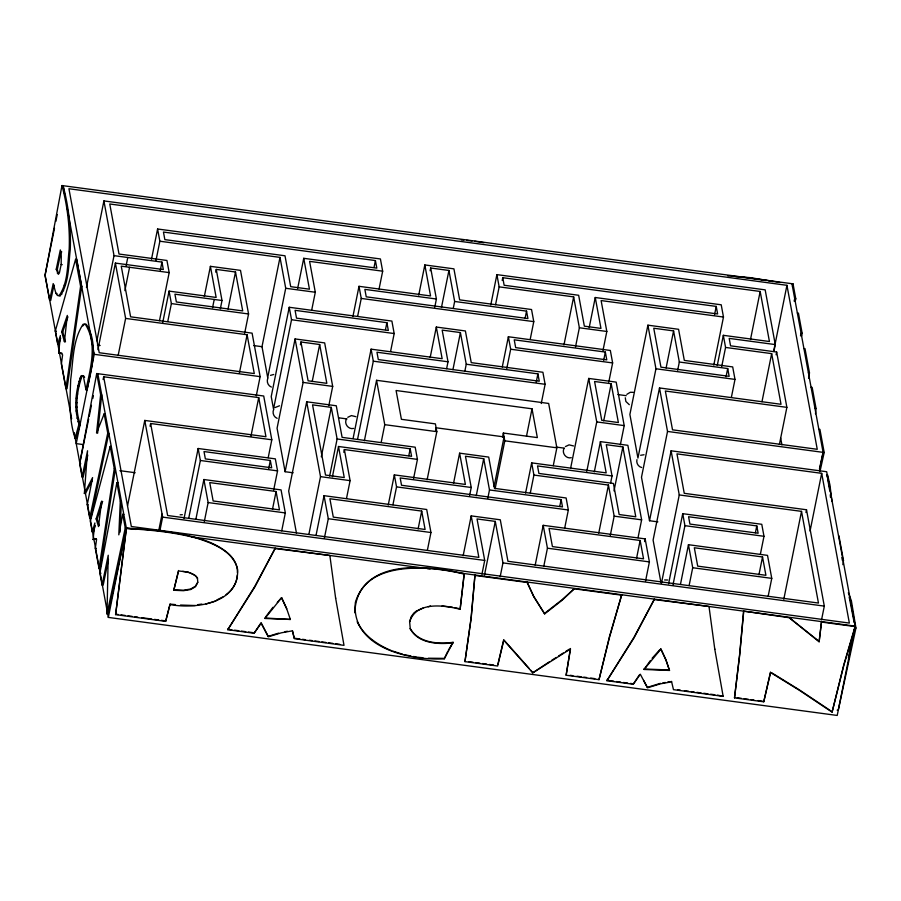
<?xml version="1.0" encoding="UTF-8"?>
<svg xmlns="http://www.w3.org/2000/svg" width="901" height="901" viewBox="0 0 901 901"><rect width="100%" height="100%" fill="white"/><g stroke="black" fill="none" stroke-linecap="round" stroke-linejoin="round"><path stroke-width="1.35" d="M75.11 438.213L79.063 423.83C73.657 408.874 75.504 391.057 80.865 376.258L82.96 375.683L81.957 376.404C76.596 391.203 74.738 409.02 80.155 423.977L76.191 438.359L75.11 438.213C68.713 419.415 69.985 399.03 70.695 379.49C73.24 361.098 72.621 340.161 83.106 324.236L85.246 324.157C97.837 343.878 90.325 368.768 85.967 389.773L87.059 389.919C91.406 368.914 98.93 344.024 86.327 324.304L84.187 324.383L82.813 325.925M237.413 572.631C237.977 557.111 222.288 547.774 209.798 542.278C183.263 532.007 154.488 529.867 126.343 528.11L108.097 614.088L107.005 613.941L108.233 555.241L102.095 584.963L103.176 585.109L108.48 559.442M108.097 614.088L108.165 611.295M237.335 575.097C236.974 582.857 232.345 590.2 226.05 594.649M117.963 482.778L116.882 482.643L120.306 501.147L118.808 534.856L122.727 514.28L123.809 514.426M120.013 532.187L121.387 501.294L120.306 501.147M625.294 397.78L625.868 401.463L629.303 404.695M354.881 612.815C356.064 559.07 428.076 565.017 464.229 574.128L460.129 609.29C444.08 605.157 416.127 601.192 409.662 621.758L411.149 616.757L413.897 612.973L416.825 610.698M61.155 264.534L61.279 255.963L60.311 249.926L56.234 269.264L58.34 274.343L59.398 272.947L61.155 264.534L62.237 264.68M92.409 480.177L85.449 493.568L84.367 493.421L87.543 450.759L82.126 476.899L83.207 477.046L87.769 455.039M819.122 641.794L821.521 621.611L819.122 641.794L789.276 617.726L743.607 611.126L739.62 654.464L734.506 697.87L763.744 701.8L770.58 672.529L799.277 690.234L832.085 712.139L843.877 665.242L855.297 626.612L826.679 471.73L671.11 450.804L653.101 540.104L660.996 582.846M464.961 661.616L471.088 617.895L474.973 574.996L471.167 618.356L464.961 661.616L497.656 666.019L503.794 640.239L532.75 672.844L570.491 648.979L566.132 675.221L599.007 679.647L609.527 637.198L621.735 594.739L609.436 636.725L599.007 679.647M743.685 611.599L739.71 654.926L734.506 697.87M59.804 353.068L58.711 352.922L60.367 335.6L57.72 344.092L58.802 344.238L60.694 338.179M97.623 433.223L101.712 394.829L100.63 394.683L96.722 373.543L263.711 396.012L271.809 439.789L268.205 457.652M815.495 413.818L816.058 408.513L812.161 387.407L811.08 387.261M96.193 538.753L93.062 539.508L94.875 522.997L92.296 531.962L93.389 532.108L95.224 525.711M100.63 394.683L96.542 433.077L104.167 413.818L105.248 413.964M101.61 501.361L98.502 526.578L96.137 518.886L101.61 501.361L102.691 501.508M97.815 373.69L126.433 528.572L115.61 614.628L165.649 621.363L170.064 604.12L175.29 604.582M460.129 609.29L464.15 573.655C428.944 565.952 369.117 557.865 355.388 602.33C350.669 647.594 409.651 660.793 444.261 658.834L453.102 642.3C438.291 644.283 418.413 643.021 410.203 628.538C417.839 643.517 438.382 644.733 453.192 642.773M64.433 341.682L67.316 315.418L61.662 331.748L64.433 341.682L65.525 341.828M636.939 459.668C636.083 463.001 638.28 466.763 641.658 467.506M115.61 614.628L126.343 528.11L108.334 617.41L837.209 715.45L855.207 626.139L459.42 572.912M65.942 388.59L80.594 286.293L75.594 259.274L76.686 259.42L81.676 286.439L67.023 388.736L65.942 388.59L61.392 364.004L62.608 354.825L60.953 353.102M111.273 446.569L110.192 446.423L114.281 468.588L115.373 468.734L100.135 568.621L99.042 568.475L95.315 548.304L96.587 539.384L95.112 538.607L93.062 539.508M99.042 568.475L114.281 468.588M842.84 564.668L843.482 560.512L838.91 535.78M808.625 378.375L809.481 372.913L805.01 348.698L803.929 348.552M570.401 648.506L566.132 675.221M795.234 301.283L795.786 298.794L793.026 283.849L61.978 185.55L45.05 275.537L49.623 300.303L50.715 300.45L54.015 285.031M96.722 373.543L79.671 463.632L82.126 476.899M116.882 482.643L99.898 573.081L102.095 584.963M792.52 286.529L793.026 283.849M104.167 413.818L107.737 433.144L108.818 433.291L90.821 518.21L89.728 518.064L87.262 504.706L92.589 477.598L84.367 493.421M54.477 228.257L45.061 274.974L71.629 418.74M55.862 221.387L57.247 214.517M86.451 287.475L103.908 200.912L765.174 289.863L775.277 344.587L773.891 351.458M67.158 207.782L94.233 354.318L76.225 443.619L83.196 444.565M96.846 340.826L114.022 255.647L103.908 200.912M97.939 349.644L115.396 263.092L163.329 269.534L161.955 262.09L114.022 255.647M79.806 463.001L88.67 419.033M89.222 416.285L91.44 405.292M92.826 398.422L93.377 395.674M103.108 379.501L103.66 376.764L258.722 397.611L265.953 436.726L144.768 420.429L127.593 505.607M126.106 265.739L127.773 257.495M124.867 290.629L129.575 267.27M118.144 355.512L125.622 318.413L115.396 263.092M151.503 259.218L157.596 228.989L380.413 258.959L382.666 271.19L379.062 289.052M155.986 260.457L159.86 241.22L157.596 228.989M160.288 270.334L161.955 262.09M159.488 320.688L169.185 272.598L166.944 260.479L119.011 254.037L109.764 203.986L760.174 291.462L769.431 341.524L723.334 335.318L717.241 365.547M162.709 322.716L169.073 291.113L216.15 297.443L210.406 266.336L240.499 270.379L248.563 313.965L244.678 333.201M167.777 321.443L171.381 303.592L169.073 291.113M150.062 426.241L150.625 423.493L271.809 439.789M204.313 296.553L210.406 266.336M158.745 530.588L162.067 514.099M159.86 530.858L162.631 517.118L144.768 420.429M215.711 272.147L216.263 269.399L235.51 271.989L242.707 310.901L176.371 301.981L174.929 294.176L222.006 300.506L220.351 308.75M212.557 307.703L214.224 299.459M184.029 518.559L198.152 448.495L275.334 458.868L277.553 470.874L273.667 490.11M228.032 309.077L235.51 271.989M188.737 518.199L200.371 460.49L198.152 448.495M195.855 519.37L203.885 479.523L281.067 489.907L285.324 512.939L281.72 530.802M204.268 521.792L208.142 502.555L203.885 479.523M239.351 373.228L247.111 334.755L125.622 318.413M280.008 257.382L285.718 288.275L267.71 377.575L262 346.694L280.008 257.382L159.86 241.22M256.256 395.866L260.141 376.641L252.1 333.156L130.611 316.814L121.252 266.155L169.185 272.598M250.974 436.084L258.722 397.611M289.232 307.275L271.224 396.575L273.521 409.054L291.53 319.742L289.232 307.275L391.89 321.083L394.188 333.55L390.595 351.413M297.645 288.523L303.738 258.305L376.809 268.126L375.413 260.569L163.453 232.053L164.849 239.621L284.998 255.783L290.708 286.664L309.448 289.187L303.738 258.305M268.678 468.723L270.345 460.479L204.009 451.559L205.36 458.891L271.697 467.81L270.345 460.479M328.82 405.63L332.694 386.394L324.664 342.909L295.077 338.934L277.069 428.234L285.11 471.719L293.174 472.8M300.382 344.745L300.934 341.997L319.675 344.52L326.838 383.33L308.108 380.808L300.934 341.997M311.701 310.113L315.305 292.251L309.595 261.369L382.666 271.19M272.474 509.369L276.078 491.507L209.742 482.587L213.143 500.956L279.468 509.876L276.078 491.507M285.11 471.719L303.108 382.418L295.077 338.934M413.559 478.611L417.445 459.386L415.192 447.2L342.11 437.368L336.276 405.765L306.689 401.79L288.68 491.09L296.485 533.291M312.185 381.607L319.675 344.52M321.308 456.83L331.286 407.376L312.546 404.853L325.52 475.041L344.25 477.564L338.506 446.491L411.588 456.323L410.192 448.799L337.12 438.978L331.286 407.376M308.885 534.349L320.519 476.652L306.689 401.79M352.91 316.544L359.003 286.315L430.554 295.945L424.833 264.939L453.924 268.847L459.645 299.853L531.545 309.527L533.775 321.634L530.182 339.497M357.641 316.296L361.245 298.434L359.003 286.315M316.003 535.532L324.045 495.685L426.702 509.493L430.96 532.525L427.356 550.387M329.642 476.066L337.12 438.978M374.028 267.439L375.413 260.569M332.413 476.719L338.506 446.491M324.416 537.953L328.302 518.717L324.045 495.685M343.81 452.302L344.362 449.554L417.445 459.386M353.091 438.46L371.099 349.16L442.154 358.711L436.309 327.052L465.4 330.971L471.246 362.63L542.898 372.271L545.116 384.288L541.242 403.513M357.528 439.485L373.318 361.177L371.099 349.16M346.502 498.49L350.106 480.627L344.362 449.554M385.504 329.552L386.889 322.682L295.077 310.338L296.519 318.143L388.331 330.487L386.889 322.682M364.376 440.758L376.562 380.301L548.664 403.457L556.863 447.82L553.259 465.671M381.157 442.526L384.761 424.664L376.562 380.301M418.728 295.156L424.833 264.939M430.126 270.75L430.678 268.002L448.935 270.458L454.656 301.463L453.271 308.333M388.23 505.101L394.323 474.883L465.389 484.434L459.611 453.169L488.702 457.089L494.48 488.353L566.132 497.983L568.34 509.989L564.747 527.84M392.937 504.74L396.541 486.878L394.323 474.883M434.755 307.252L436.411 299.008L430.678 268.002M408.806 455.669L410.192 448.799M430.216 357.28L436.309 327.052M441.445 307.545L448.935 270.458M446.626 368.644L448.011 361.785L442.166 330.115L460.411 332.57L466.256 364.229L464.871 371.099M435.555 430.532L436.107 427.784L504.076 436.917L494.108 486.382M427.13 479.76L436.827 431.669L435.386 423.887L401.407 419.314L396.08 390.516L532.018 408.806L537.345 437.604L503.355 433.032L502.521 437.154M418.109 528.955L421.702 511.092L329.89 498.749L333.291 517.118L425.103 529.461L421.702 511.092M452.933 369.669L460.411 332.57M453.518 483.398L459.611 453.169M490.797 304.853L496.89 274.625L721.217 304.797L723.48 317.039L713.783 365.119M495.55 304.718L499.154 286.856L496.89 274.625M502.195 280.436L502.747 277.688L716.227 306.408L717.624 313.965L595.257 297.51L589.164 327.739M469.579 495.741L471.234 487.497L465.468 456.233L483.713 458.688L489.491 489.953L487.824 498.197M463.159 555.726L471.2 515.879L500.292 519.798L507.95 561.289L818.457 603.051L801.518 511.374L679.264 494.931L671.11 450.804M476.235 495.787L483.713 458.688M502.274 366.977L508.367 336.749L610.337 350.466L612.635 362.934L608.761 382.17M506.79 368.453L510.676 349.228L508.367 336.749M525.159 317.997L526.544 311.127L454.656 301.463M495.1 488.894L504.797 440.814L503.355 433.032M481.945 574.174L484.715 560.445L477.046 518.942L495.291 521.397L502.961 562.888L500.19 576.629M484.49 574.984L495.291 521.397M536.241 382.114L537.908 373.87L466.256 364.229M526.477 436.287L532.018 408.806M525.576 493.095L531.669 462.866L606.182 472.89L600.404 441.625L627.862 445.319L641.625 519.843L638.032 537.706M530.317 492.915L533.921 475.052L531.669 462.866M563.958 344.97L573.655 296.88L499.154 286.856M575.491 347.009L579.366 327.773L573.655 296.88M535.183 565.175L543.213 525.328L645.15 538.877L649.407 561.909L645.521 581.145M543.832 566.053L547.436 548.191L543.213 525.328M559.746 506.463L561.132 499.593L489.491 489.953M570.716 467.732L588.725 378.431L616.183 382.125L624.213 425.61L620.338 444.846M602.949 350.703L606.823 331.467L601.113 300.574L723.48 317.039M603.681 360.31L605.337 352.066L514.223 339.812L515.665 347.617L606.778 359.871L605.337 352.066M586.788 471.369L596.755 421.916L588.725 378.431M603.715 420.823L611.193 383.725L594.581 381.495L601.755 420.305L618.368 422.546L611.193 383.725M594.311 471.842L600.404 441.625M598.737 533.155L608.434 485.065L533.921 475.052M610.653 482.823L612.038 475.953L606.26 444.689L622.873 446.919L635.779 516.78L619.167 514.539L613.423 483.465L538.911 473.442L537.525 465.93L612.038 475.953M613.998 490.887L622.873 446.919M647.898 325.171L629.889 414.471L637.942 458.068L655.951 368.768L647.898 325.171L678.577 329.304L684.321 360.411L732.693 366.921L735.002 379.4L731.398 397.251M610.292 535.385L614.167 516.149L608.434 485.065M723.334 335.318L725.575 347.437L771.661 353.631L781.021 404.29L659.498 387.948L641.489 477.248L649.52 520.733L657.854 521.859M666.098 368.002L673.576 330.904L653.754 328.234L660.94 367.157L729.146 376.336L727.704 368.532L679.331 362.022L673.576 330.904M636.557 558.338L640.149 540.476L549.058 528.38L552.426 546.592L643.551 558.845L640.149 540.476M677.665 370.266L679.331 362.022M644.587 541.625L645.15 538.877M649.52 520.733L667.528 431.433L659.498 387.948M714.572 314.652L716.227 306.408M661.537 582.857L679.264 494.931M668.598 583.735L682.721 513.671L761.773 524.303L763.992 536.298L760.388 554.16M673.024 584.749L684.94 525.666L682.721 513.671M721.69 366.673L725.575 347.437M680.424 584.546L688.454 544.7L767.517 555.376L771.763 578.374L768.17 596.225M726.048 376.764L727.704 368.532M689.107 585.594L692.711 567.731L688.454 544.7M750.488 339.553L760.174 291.462M761.976 401.722L771.661 353.631M773.655 351.255L786.945 285.313L68.927 188.737L99.223 352.719L254.285 373.577L247.111 334.755M776.099 354.78L776.662 352.032L730.565 345.826L729.191 338.382L775.277 344.587M755.398 532.773L756.784 525.902L688.578 516.735L689.929 524.067L758.135 533.234L756.784 525.902M779.399 444.452L786.877 407.353L776.662 352.032M758.924 574.827L762.528 556.964L694.311 547.763L697.701 566.132L765.918 575.3L762.528 556.964M783.791 599.3L801.518 511.374M805.956 512.511L806.508 509.763L684.253 493.32L676.966 453.867L821.689 473.34L849.361 623.075L131.332 526.499L103.66 376.764M819.505 470.221L823.097 452.358L791.945 283.702M810.055 531.038L821.689 473.34M821.543 619.854L824.314 606.114L806.508 509.763M89.728 518.064L107.737 433.144M107.005 613.941L125.262 527.963L122.727 514.28M57.281 273.116L58.362 273.262L57.315 269.41L61.122 251.356M49.623 300.303L53.204 283.601L55.93 293.343L57.484 295.415L58.565 295.562M848.37 657.798L854.869 627.862L854.52 625.238M848.337 592.79L851.389 600.809L855.95 628.008L838.234 710.326L837.153 710.179M800.493 335.893L801.09 333.212L802.172 333.347L801.575 336.039M819.46 468.835L823.097 452.358M819.944 471.73L824.19 452.505L819.921 429.417L818.84 429.281M794.141 301.137L794.705 298.648L795.786 298.794M64.861 195.348L63.07 185.662C68.6 206.419 71.111 227.964 70.267 249.442C68.431 264.781 69.366 282.689 60.232 295.753L59.151 295.607C68.273 282.554 67.35 264.635 69.186 249.295C70.019 227.84 67.53 206.295 61.978 185.55M770.49 672.067L763.744 701.8M497.893 664.195L503.704 639.766L528.932 668.17M195.663 575.784L197.409 577.879L197.781 582.271L195.483 586.697L190.719 589.513L183.489 590.696L173.78 590.268L178.511 570.502M173.78 590.268L178.601 570.975C185.257 571.752 193.478 572.169 197.488 578.341L197.409 577.879M110.192 446.423L90.325 521.274L92.296 531.962M165.649 621.363L170.064 604.12M75.594 259.274L55.31 331.05L57.72 344.092M855.207 626.139L843.787 664.769L832.085 712.139M99.155 525.61L97.218 519.032L102.309 502.668M65.142 340.702L62.743 331.895L67.947 316.814M170.143 604.582C195.618 609.29 239.272 603.433 237.616 569.409C233.348 551.299 213.751 543.731 197.882 538.516C174.603 532.176 150.444 529.856 126.433 528.572M267.969 377.992C266.268 381.292 267.856 385.752 271.37 387.058M273.758 409.279C272.057 412.579 273.634 417.039 277.148 418.346M346.423 419.055C343.822 423.707 348.507 429.811 353.642 428.425M564.071 448.326C561.469 452.978 566.155 459.082 571.29 457.697M444.261 658.834L447.729 651.423M173.69 589.795L183.399 590.234L190.64 589.04L195.404 586.236L197.781 582.271M227.762 629.709L254.769 586.461L275.278 548.135L254.859 586.923L227.762 629.709L254.093 633.257L261.155 623.21L268.307 636.816L281.326 632.817L292.453 630.835L294.323 638.663L344.002 645.353L335.577 597.892M606.902 680.705L633.921 637.457L654.419 599.131L634 637.919L606.902 680.705L633.245 684.253L640.307 674.207L647.447 687.812L660.478 683.814L671.605 681.832M448.326 650.263L453.102 642.3M633.245 684.253L639.44 674.86M265.637 616.937L272.958 607.308M660.76 648.641L665.907 659.701L669.511 670.445L644.057 669.466L650.477 660.444M644.057 669.466L660.85 649.114L665.985 660.174L669.511 670.445M626.826 394.368L630.283 392.284L633.313 392.34M277.283 602.476L281.619 597.645L286.755 608.704M281.619 597.645L264.917 618.469L290.37 619.449L264.826 618.007M652.099 658.304L659.892 649.61M621.814 595.201L574.23 588.803L562.134 600.224L544.643 613.885L533.809 596.811L527.006 582.001L533.73 596.349L544.643 613.885M544.553 613.412L562.044 599.762L574.23 588.803M275.12 407.522L279.501 405.777M347.786 417.298L351.424 415.586L355.895 416.679M565.434 446.569L569.072 444.857L573.543 445.95M532.75 672.844L549.182 661.931M551.536 660.444L556.255 657.46M558.609 655.973L563.328 652.988M565.693 651.491L569.229 649.261M216.871 599.953L222.761 596.98M270.503 375.357L273.724 374.489M640.645 455.264L644.035 454.757M254.093 633.257L261.076 622.737L268.216 636.354L278.634 633.144M643.629 680.401L647.368 687.35L660.388 683.341M180.132 514.798L182.329 514.696M664.6 579.962L667.63 580.019M284.953 631.691L287.419 631.252M662.866 682.902L665.332 682.462M667.81 682.023L670.276 681.584M197.803 604.661L201.869 604.075M430.509 605.979L428.257 606.733M444.17 658.361L428.234 658.226M669.432 669.972L643.978 669.004M727.828 275.864L750.353 277.654L779.602 282.441M461.368 239.959L463.947 240.071M442.064 605.923L452.471 607.229M58.711 352.922L62.034 353.248M180.515 605.044L195.179 605.528M417.625 657.246L422.929 657.741M735.824 276.63L739.811 277.035M742.469 277.305L766.413 280.56M466.662 240.376L472.09 240.995M474.804 241.299L484.051 242.707M57.484 295.415L60.232 295.753M797.351 312.985L798.432 313.131L802.172 333.347M436.411 299.008L364.86 289.379L366.234 296.823L527.93 318.571L526.544 311.127M60.716 251.784L61.797 251.92M285.718 288.275L315.305 292.251M361.245 298.434L533.775 321.634M579.366 327.773L606.823 331.467M56.234 269.264L57.315 269.41M808.4 372.766L809.481 372.913M80.594 286.293L81.676 286.439M64.196 285.189L65.289 285.335M171.381 303.592L248.563 313.965M291.53 319.742L394.188 333.55M510.676 349.228L612.635 362.934M655.951 368.768L735.002 379.4M62.541 290.482L63.633 290.629M60.863 293.951L61.944 294.098M55.93 293.343L57.022 293.489M814.977 408.367L816.058 408.513M448.011 361.785L376.956 352.223L378.307 359.567L539.26 381.213L537.908 373.87M786.877 407.353L665.355 391.011L672.518 429.822L817.252 449.295L786.945 285.313M373.318 361.177L545.116 384.288M253.722 345.579L262 346.694M617.872 394.559L626.218 395.674M61.662 331.748L62.743 331.895M55.31 331.05L56.391 331.196M97.387 345.128L100.135 345.5M92.848 352.888L93.941 353.034M94.233 354.318L260.141 376.641M303.108 382.418L332.694 386.394M596.755 421.916L624.213 425.61M667.528 431.433L824.19 452.505M81.878 375.537L83.827 376.021M80.865 376.258L81.957 376.404M82.746 375.875L84.638 377.282M79.862 378.206L80.944 378.352M78.86 381.382L79.941 381.528M338.731 417.816L347.054 418.942M556.052 447.054L564.319 448.157M384.761 424.664L436.827 431.669M504.797 440.814L556.863 447.82M77.846 385.774L78.928 385.921M76.596 393.883L77.689 394.03M76.225 398.163L77.306 398.31M76.011 402.601L77.092 402.747M75.966 406.959L77.058 407.106M76.112 411.002L77.193 411.149M76.945 418.143L78.038 418.289M77.891 421.792L78.973 421.938M79.063 423.83L80.155 423.977M471.234 487.497L400.179 477.947L401.531 485.267L562.494 506.925L561.132 499.593M200.371 460.49L277.553 470.874M320.519 476.652L350.106 480.627M396.541 486.878L568.34 509.989M614.167 516.149L641.625 519.843M684.94 525.666L763.992 536.298M843.482 560.512L842.39 560.366L841.883 557.618M79.671 463.632L80.763 463.778M119.889 470.671L135.173 472.721M208.142 502.555L285.324 512.939M328.302 518.717L430.96 532.525M547.436 548.191L649.407 561.909M692.711 567.731L771.763 578.374M87.262 504.706L88.354 504.853M162.631 517.118L484.715 560.445M502.961 562.888L824.314 606.114M96.137 518.886L97.218 519.032M125.262 527.963L136.096 529.416M191.845 536.917L423.188 568.035M427.367 568.599L430.149 568.97M275.357 548.608L329.856 555.478L335.656 598.365M475.064 575.469L527.096 582.463M654.509 599.604L708.997 606.474L714.808 649.362M821.611 622.073L855.297 626.612M854.869 627.862L855.95 628.008M95.315 548.304L96.407 548.45M99.898 573.081L100.98 573.227M115.519 614.155L118.301 614.538M121.083 614.91L125.25 615.473M128.032 615.845L132.199 616.408M134.981 616.78L137.763 617.151M141.93 617.714L151.661 619.021M154.443 619.392L158.61 619.956M161.392 620.327L165.559 620.89M227.671 629.247L231.827 629.81M234.609 630.182L238.765 630.734M241.536 631.105L245.691 631.669M248.462 632.04L252.629 632.603M292.453 630.835L294.244 638.201L299.763 638.944M302.522 639.316L305.281 639.687M309.415 640.239L312.174 640.611M314.933 640.983L319.078 641.535M321.837 641.906L325.982 642.469M328.741 642.841L332.874 643.393M335.634 643.764L339.778 644.328M468.97 661.706L473.048 662.246M475.773 662.618L479.861 663.17M482.587 663.53L486.675 664.082M489.401 664.454L493.489 664.994M570.153 675.311L572.89 675.682M577 676.234L581.111 676.786M583.848 677.158L586.596 677.518M590.707 678.07L594.806 678.622M606.823 680.244L613.75 681.179M616.521 681.55L620.688 682.102M623.458 682.485L627.614 683.037M630.385 683.408L633.155 683.78M677.529 689.749L680.289 690.121M684.422 690.684L688.567 691.236M691.326 691.608L694.085 691.979M696.845 692.351L700.989 692.903M703.749 693.274L707.882 693.838M710.641 694.209L714.786 694.761M717.545 695.133L723.154 696.349L673.475 689.659L671.515 681.37M737.198 697.779L741.377 698.343M744.158 698.714L748.337 699.277M751.13 699.649L753.912 700.021M758.09 700.584L762.269 701.147M769.071 280.966L773.069 281.585M403.907 654.644L410.766 655.939M413.514 656.469L416.262 656.987M454.994 607.758L460.039 608.828M188.669 572.158L182.723 571.358M392.768 651.096L402.668 654.25M391.53 650.702C377.53 644.857 363.914 635.813 357.156 621.769M771.684 672.799L799.198 689.772L830.868 710.912M819.032 641.332L789.276 617.726M530.802 670.276L532.671 672.371M281.698 598.118L286.845 609.177L290.37 619.449M849.181 596.991L854.182 622.602M827.242 477.316L826.555 474.872L827.636 475.018L829.979 485.121L831.916 501.44M83.545 377.136L85.967 389.773M827.591 478.544L829.798 491.022M780.649 437.999L781.933 444.891M595.257 297.51L600.967 328.403L584.355 326.162L578.656 295.28L504.143 285.257L502.747 277.688M471.2 515.879L478.859 557.37L167.62 515.507L150.625 423.493M422.963 608.107L417.884 610.405M216.263 269.399L222.006 300.506M215.778 601.012L206.025 603.952M194.886 575.21L189.965 572.89M99.639 565.929L100.135 568.621M74.186 432.57L108.334 617.41M714.718 648.889L723.154 696.349M830.272 494.75L830.497 497.375M409.583 621.296L410.293 628.999"/></g></svg>
